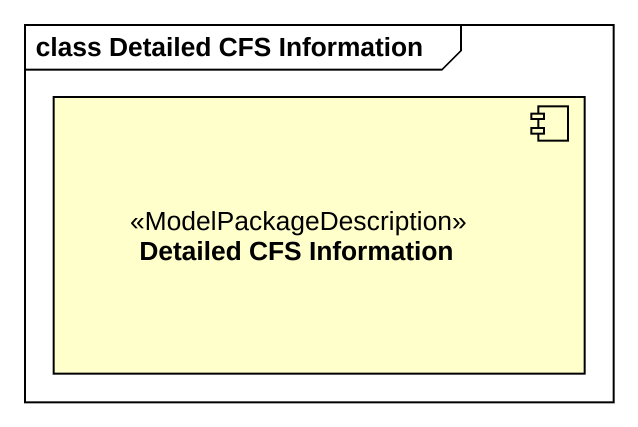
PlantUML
@startuml
mainframe class Detailed CFS Information
component "Detailed CFS Information" as Detailed_CFS_Information <<ModelPackageDescription>>
@enduml
